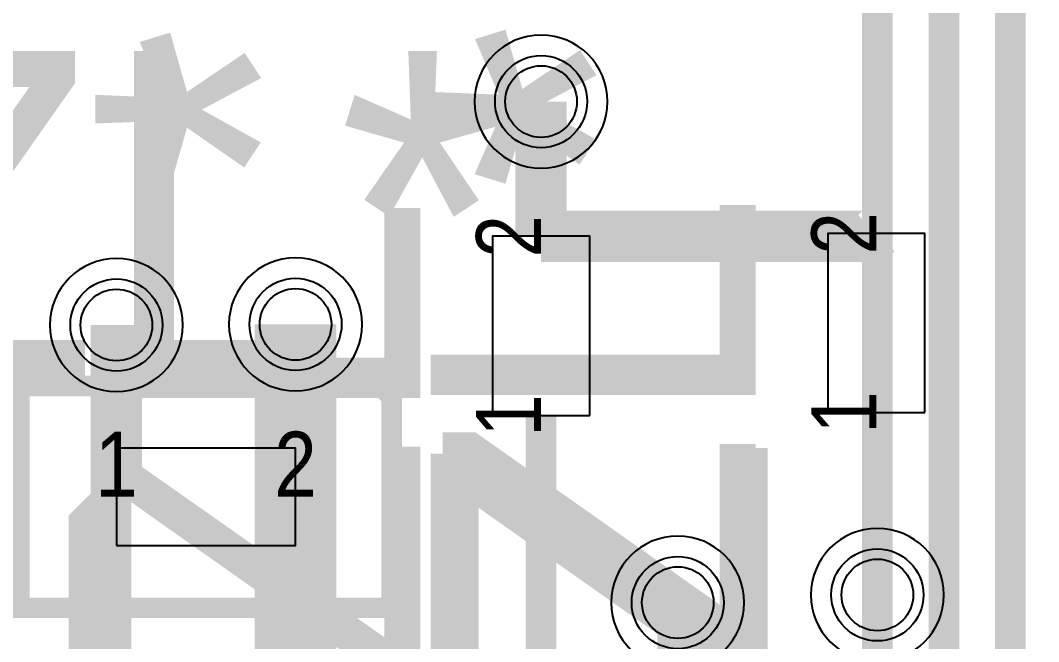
# Model space of a CAD drawing. Extents: x -41 to 146, y -37 to 163.
# Drawn here: x 15.64 to 25.59, y 24.77 to 30.84 of the extents above; entities that cross this region are included whole.
import ezdxf
from ezdxf.enums import TextEntityAlignment as Align

# ---------------------------------------------------------------- set-up
doc = ezdxf.new("R2010")
doc.units = 0
for name, color, linetype in [('ETCH_BOTTOM', 7, 'CONTINUOUS'), ('ETCH_GND', 5, 'CONTINUOUS'), ('ETCH_PWR', 6, 'CONTINUOUS'), ('ETCH_TOP', 4, 'CONTINUOUS'), ('MANUFACTURING_NO_PROBE_TOP', 9, 'CONTINUOUS'), ('PACKAGE_GEOMETRY_ASSEMBLY_TOP', 12, 'CONTINUOUS'), ('PACKAGE_GEOMETRY_PIN_NUMBER', 10, 'CONTINUOUS'), ('PIN_SOLDERMASK_BOTTOM', 17, 'CONTINUOUS'), ('PIN_SOLDERMASK_TOP', 18, 'CONTINUOUS'), ('REF_DES_SILKSCREEN_TOP', 24, 'CONTINUOUS')]:
    doc.layers.add(name, color=color, linetype=linetype)

# ---------------------------------------------------------------- blocks, each defined once
blk = doc.blocks.new('VIA0700X0300')
at = {"layer": 'ETCH_BOTTOM'}
blk.add_circle((0, 0), 0.35, dxfattribs=at)
at = {"layer": 'ETCH_GND'}
blk.add_circle((0, 0), 0.35, dxfattribs=at)
at = {"layer": 'ETCH_PWR'}
blk.add_circle((0, 0), 0.35, dxfattribs=at)
at = {"layer": 'ETCH_TOP'}
blk.add_circle((0, 0), 0.35, dxfattribs=at)
at = {"layer": 'PIN_SOLDERMASK_BOTTOM'}
blk.add_circle((0, 0), 0.45, dxfattribs=at)
at = {"layer": 'PIN_SOLDERMASK_TOP'}
blk.add_circle((0, 0), 0.45, dxfattribs=at)
blk = doc.blocks.new('F56')
at = {"layer": 'PACKAGE_GEOMETRY_ASSEMBLY_TOP'}
blk.add_lwpolyline([(0, -0.475), (1.75, -0.475), (1.75, 0.475), (0, 0.475)], close=True, dxfattribs=at)
at = {"layer": 'REF_DES_SILKSCREEN_TOP', "width": 0.991811}
blk.add_text('ZL*', height=3.175, dxfattribs=at).set_placement((-2.747, 1.179))

msp = doc.modelspace()

# ---------------------------------------------------------------- linework, layer by layer
at = {"layer": 'ETCH_BOTTOM', "const_width": 0.3}
for points in [[(24.0119, 25.2313), (24.0119, 39.3129), (16.1763, 47.1485), (16.1763, 47.1507), (5.9247, 57.4023), (5.9247, 72.444), (10.7344, 77.2537), (17.0291, 77.2537), (17.0626, 77.2872)], [(6.9786, 69.455), (6.9786, 57.5556), (24.6619, 39.8723), (24.6619, 22.0076)]]:
    msp.add_lwpolyline(points, dxfattribs=at)
at = {"layer": 'ETCH_GND'}
for points in [[(20.7261, 30.7002, 1), (20.7261, 29.4, 1)], [(16.577, 28.5179, 1), (16.577, 27.2177, 1)], [(24.0119, 25.8814, 1), (24.0119, 24.5812, 1)]]:
    msp.add_lwpolyline(points, format="xyb", close=True, dxfattribs=at)
at = {"layer": 'ETCH_PWR'}
for points in [[(18.327, 28.5242, 1), (18.327, 27.224, 1)], [(24.0119, 25.8814, 1), (24.0119, 24.5812, 1)], [(22.0619, 25.8059, 1), (22.0619, 24.5057, 1)]]:
    msp.add_lwpolyline(points, format="xyb", close=True, dxfattribs=at)
at = {"layer": 'ETCH_TOP'}
for points, const_width in [([(19.6062, 46.7483), (19.6255, 46.7483), (25.3119, 41.0619), (25.3119, 23.6558)], 0.3), ([(20.7261, 28.7346), (20.7261, 30.0501)], 0.5), ([(20.7261, 28.7346), (23.9736, 28.7346), (24.0022, 28.7632)], 0.5), ([(18.327, 26.1905), (18.327, 27.8741)], 0.8), ([(16.577, 26.1905), (16.577, 27.8678)], 0.5), ([(24.0119, 25.2313), (24.0119, 27.0035), (24.0022, 27.0132)], 0.3), ([(24.6619, 22.0076), (24.6589, 22.0106), (20.8901, 22.0106), (20.7261, 22.1746), (20.7261, 26.9846)], 0.3), ([(18.327, 26.1905), (18.327, 24.4634), (18.5858, 24.2046)], 0.8), ([(16.3106, 23.6558), (16.3106, 25.9241), (16.577, 26.1905)], 0.4), ([(24.0119, 23.6558), (24.0119, 25.2313)], 0.3), ([(22.0619, 23.6558), (22.0619, 25.1558)], 0.4)]:
    msp.add_lwpolyline(points, dxfattribs=dict(at, const_width=const_width))
at = {"layer": 'MANUFACTURING_NO_PROBE_TOP', "const_width": 0.2}
msp.add_lwpolyline([(15.6302, 27.0925), (15.6302, 25.1045), (19.2659, 25.1045), (19.2659, 27.1641), (19.1584, 27.2716), (15.6302, 27.2716), (15.6302, 27.0029), (15.6481, 26.985)], dxfattribs=at)

# ---------------------------------------------------------------- block references
for p, rotation in [((24.0022, 27.0132), 90), ((20.7261, 26.9846), 90), ((18.5858, 24.2046), 270)]:
    msp.add_blockref('F56', p, dxfattribs=dict(rotation=rotation))
msp.add_blockref('F56', (16.577, 26.1905))
at = {"layer": 'ETCH_TOP'}
for p in [(20.7261, 30.0501), (18.327, 27.8741), (16.577, 27.8678), (24.0119, 25.2313), (9.1606, 25.2086), (22.0619, 25.1558), (-0.0028, 24.9063)]:
    msp.add_blockref('VIA0700X0300', p, dxfattribs=at)

# ---------------------------------------------------------------- texts
at = {"layer": 'PACKAGE_GEOMETRY_PIN_NUMBER', "width": 0.88}
for s, p in [('2', (20.7261, 28.7346)), ('2', (24.0022, 28.7632)), ('1', (24.0022, 27.0132)), ('1', (20.7261, 26.9846))]:
    msp.add_text(s, height=0.635, rotation=90, dxfattribs=at).set_placement(p, align=Align.CENTER)
for s, p in [('1', (16.577, 26.1905)), ('2', (18.327, 26.1905))]:
    msp.add_text(s, height=0.635, dxfattribs=at).set_placement(p, align=Align.CENTER)

doc.saveas('drawing.dxf')
